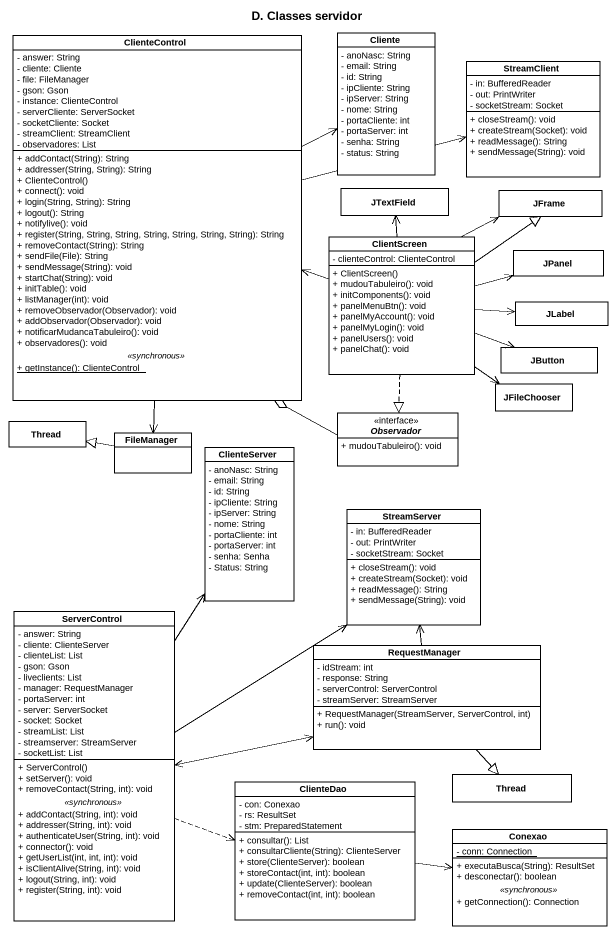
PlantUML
@startuml
title D. Classes servidor
hide circle
hide empty members
skinparam classAttributeIconSize 0
class ClienteControl {
  - answer: String
  - cliente: Cliente
  - file: FileManager
  - gson: Gson
  - instance: ClienteControl
  - serverCliente: ServerSocket
  - socketCliente: Socket
  - streamClient: StreamClient
  - observadores: List
  --
  + addContact(String): String
  + addresser(String, String): String
  + ClienteControl()
  + connect(): void
  + login(String, String): String
  + logout(): String
  + notifylive(): void
  + register(String, String, String, String, String, String, String): String
  + removeContact(String): String
  + sendFile(File): String
  + sendMessage(String): void
  + startChat(String): void
  + initTable(): void
  + listManager(int): void
  + removeObservador(Observador): void
  + addObservador(Observador): void
  + notificarMudancaTabuleiro(): void
  + observadores(): void
  .. <<synchronous>> ..
  {static} + getInstance(): ClienteControl
}
class Cliente {
  - anoNasc: String
  - email: String
  - id: String
  - ipCliente: String
  - ipServer: String
  - nome: String
  - portaCliente: int
  - portaServer: int
  - senha: String
  - status: String
}
class StreamClient {
  - in: BufferedReader
  - out: PrintWriter
  - socketStream: Socket
  + closeStream(): void
  + createStream(Socket): void
  + readMessage(): String
  + sendMessage(String): void
}
class JTextField
class JFrame
class ClientScreen {
  - clienteControl: ClienteControl
  + ClientScreen()
  + mudouTabuleiro(): void
  + initComponents(): void
  + panelMenuBtn(): void
  + panelMyAccount(): void
  + panelMyLogin(): void
  + panelUsers(): void
  + panelChat(): void
}
class JPanel
class JLabel
class JButton
class JFileChooser
class Thread
interface Observador {
  + mudouTabuleiro(): void
}
class FileManager
class ClienteServer {
  - anoNasc: String
  - email: String
  - id: String
  - ipCliente: String
  - ipServer: String
  - nome: String
  - portaCliente: int
  - portaServer: int
  - senha: Senha
  - Status: String
}
class StreamServer {
  - in: BufferedReader
  - out: PrintWriter
  - socketStream: Socket
  + closeStream(): void
  + createStream(Socket): void
  + readMessage(): String
  + sendMessage(String): void
}
class ServerControl {
  - answer: String
  - cliente: ClienteServer
  - clienteList: List
  - gson: Gson
  - liveclients: List
  - manager: RequestManager
  - portaServer: int
  - server: ServerSocket
  - socket: Socket
  - streamList: List
  - streamserver: StreamServer
  - socketList: List
  --
  + ServerControl()
  + setServer(): void
  + removeContact(String, int): void
  .. <<synchronous>> ..
  + addContact(String, int): void
  + addresser(String, int): void
  + authenticateUser(String, int): void
  + connector(): void
  + getUserList(int, int, int): void
  + isClientAlive(String, int): void
  + logout(String, int): void
  + register(String, int): void
}
class RequestManager {
  - idStream: int
  - response: String
  - serverControl: ServerControl
  - streamServer: StreamServer
  + RequestManager(StreamServer, ServerControl, int)
  + run(): void
}
class "Thread" as Thread_2
class ClienteDao {
  - con: Conexao
  - rs: ResultSet
  - stm: PreparedStatement
  + consultar(): List
  + consultarCliente(String): ClienteServer
  + store(ClienteServer): boolean
  + storeContact(int, int): boolean
  + update(ClienteServer): boolean
  + removeContact(int, int): boolean
}
class Conexao {
  {static} - conn: Connection
  --
  + executaBusca(String): ResultSet
  + desconectar(): boolean
  .. <<synchronous>> ..
  + getConnection(): Connection
}
ClienteControl -right-> Cliente
ClienteControl -right-> StreamClient
ClienteControl --> FileManager
ClientScreen -left-> ClienteControl
ClientScreen -up-> JTextField
ClientScreen -up-|> JFrame
ClientScreen -up-> JFrame
ClientScreen -right-> JPanel
ClientScreen -right-> JLabel
ClientScreen -right-> JButton
ClientScreen --> JFileChooser
ClientScreen ..|> Observador
Observador -up-o ClienteControl
FileManager -left-|> Thread
ServerControl -up-> ClienteServer
ServerControl -up-> StreamServer
ServerControl .right.> ClienteDao
RequestManager -up-> StreamServer
RequestManager <-left-> ServerControl
RequestManager --|> Thread_2
ClienteDao -right-> Conexao
@enduml
